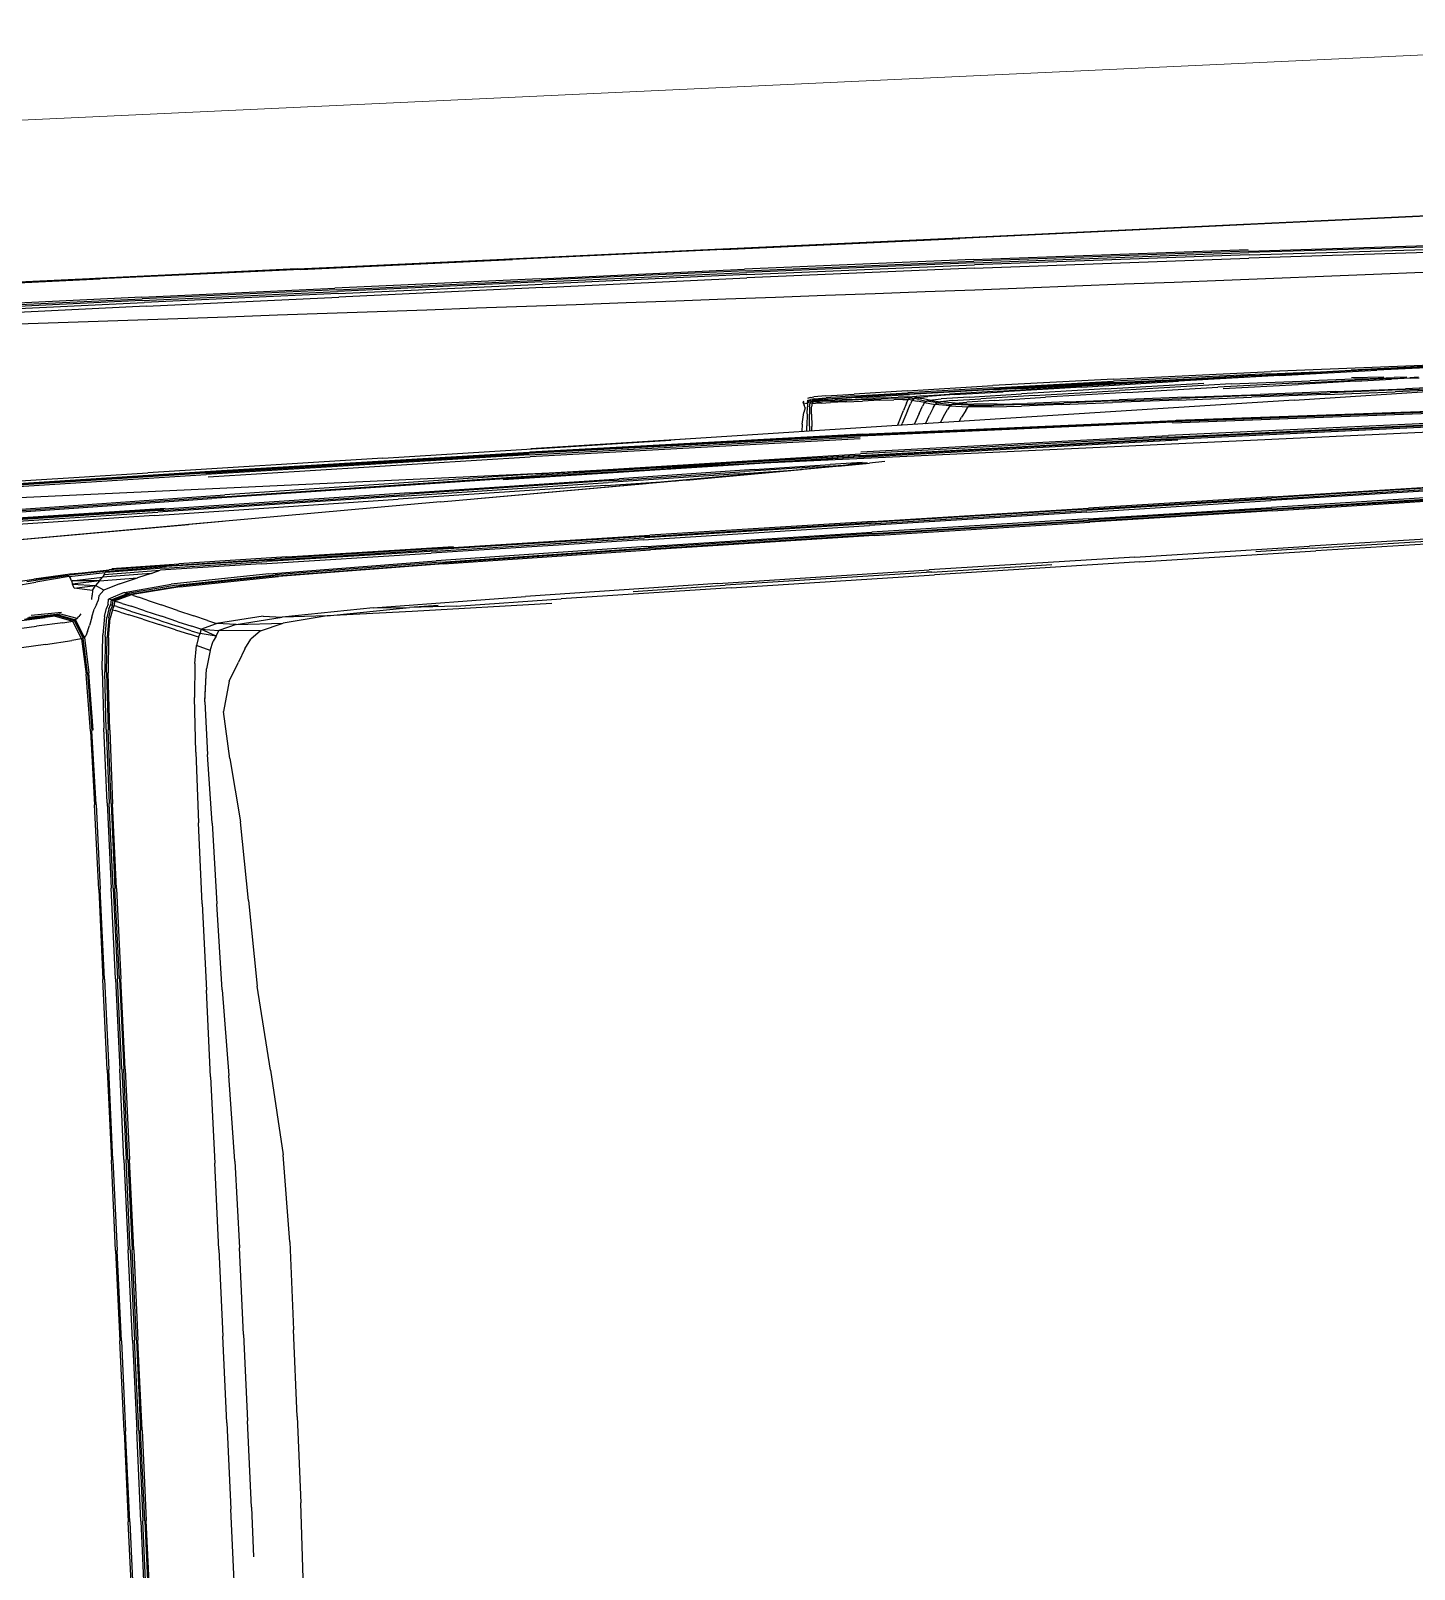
# Model space of a CAD drawing. Extents: x 526875 to 527530, y 3493038 to 3493574.
# Drawn here: x 527123.469 to 527126.674, y 3493324.064 to 3493327.628 of the extents above; entities that cross this region are included whole.
import ezdxf

# ---------------------------------------------------------------- set-up
doc = ezdxf.new("R2010")
doc.units = 0
doc.header["$LTSCALE"] = 2
doc.layers.get('0').update_dxf_attribs({"linetype": 'CONTINUOUS'})
for name, color, linetype in [('L-WATER水景', 5, 'CONTINUOUS'), ('W-_ANTICOLLISION防撞措施', 6, 'CONTINUOUS'), ('W-_BOLLARD系船栓', 4, 'CONTINUOUS')]:
    doc.layers.add(name, color=color, linetype=linetype)

# ---------------------------------------------------------------- blocks, each defined once
blk = doc.blocks.new('$matou$00000056')
at = {"color": 0, "linetype": 'Continuous'}
for p, q in [((4267.2, 508.4, 0), (4267.2, 333.9, 0)), ((4269.2, 334, 0), (4269.2, 508.6, 0)), ((4271.7, 508.8, 0), (4271.6, 334.1, 0)), ((4274.3, 334.2, 0), (4274.3, 508.9, 0)), ((4288.5, 334.5, 0), (4288.5, 509.1, 0)), ((4290.5, 509.1, 0), (4290.5, 334.4, 0)), ((4069.2, 480.3, 0), (4067.6, 313.6, 0)), ((4158, 486.7, 0), (4157.9, 319.5, 0)), ((4131.3, 317.5, 0), (4131.6, 413.7, 0)), ((4131.3, 317.5, 0), (4131.1, 150.7, 0)), ((4131.3, 317.5, 0), (4131.1, 150.7, 0)), ((4157.9, 152.3, 0), (4157.9, 319.5, 0)), ((4267.2, 159.4, 0), (4267.2, 333.9, 0)), ((4269.2, 334, 0), (4269.2, 159.5, 0)), ((4271.6, 159.5, 0), (4271.6, 334.1, 0)), ((4274.3, 334.2, 0), (4274.2, 159.5, 0)), ((4288.5, 334.5, 0), (4288.5, 159.7, 0)), ((4290.5, 159.7, 0), (4290.5, 334.4, 0)), ((4066.9, 147, 0), (4067.6, 313.6, 0)), ((4267.2, 159.4, 0), (4267.2, -15.1, 0)), ((4269.2, -15.1, 0), (4269.2, 159.5, 0)), ((4271.6, 159.5, 0), (4271.6, -15.1, 0)), ((4274.2, -15.1, 0), (4274.2, 159.5, 0)), ((4288.5, -15.1, 0), (4288.5, 159.7, 0)), ((4290.5, 159.7, 0), (4290.5, -15.1, 0)), ((4066.9, 147, 0), (4066.6, -20.6, 0)), ((4131, -16.3, 0), (4131.1, 150.7, 0)), ((4131, -16.3, 0), (4131.1, 150.7, 0)), ((4157.9, 152.3, 0), (4157.9, -15, 0)), ((4131, -16.3, 0), (4130.9, -183.9, 0)), ((4131, -16.3, 0), (4131, -16.3, 0)), ((4157.9, -182.1, 0), (4157.9, -15, 0)), ((4267.2, -189.6, 0), (4267.2, -15.1, 0)), ((4269.2, -15.1, 0), (4269.2, -189.6, 0)), ((4271.6, -189.7, 0), (4271.6, -15.1, 0)), ((4274.2, -15.1, 0), (4274.2, -189.7, 0)), ((4288.5, -15.1, 0), (4288.5, -189.9, 0)), ((4290.5, -189.9, 0), (4290.5, -15.1, 0)), ((4066, -190.5, 0), (4066.6, -20.6, 0)), ((4066, -190.5, 0), (4069.3, -359.2, 0)), ((4131.7, -351.1, 0), (4130.9, -183.9, 0)), ((4131.7, -351.1, 0), (4130.9, -183.9, 0)), ((4157.9, -182.1, 0), (4157.9, -349.3, 0)), ((4267.2, -189.6, 0), (4267.2, -364.1, 0)), ((4269.2, -364.2, 0), (4269.2, -189.6, 0)), ((4271.6, -189.7, 0), (4271.6, -364.3, 0)), ((4274.3, -364.3, 0), (4274.2, -189.7, 0)), ((4288.5, -364.6, 0), (4288.5, -189.9, 0)), ((4290.5, -189.9, 0), (4290.5, -364.6, 0)), ((4131.7, -351.1, 0), (4134.6, -517.2, 0)), ((4131.7, -351.1, 0), (4134.6, -517.2, 0)), ((4158, -516.3, 0), (4157.9, -349.3, 0)), ((4080.6, -523.4, 0), (4069.3, -359.2, 0)), ((4267.2, -538.6, 0), (4267.2, -364.1, 0)), ((4269.2, -364.2, 0), (4269.2, -538.8, 0)), ((4271.7, -538.9, 0), (4271.6, -364.3, 0)), ((4274.3, -364.3, 0), (4274.3, -539, 0)), ((4288.5, -364.6, 0), (4288.5, -539.3, 0)), ((4290.5, -539.2, 0), (4290.5, -364.6, 0)), ((4080.6, -523.4, 0), (4092.7, -686.8, 0)), ((4137.7, -683, 0), (4134.6, -517.2, 0)), ((4137.7, -683, 0), (4134.6, -517.2, 0)), ((4158, -516.3, 0), (4158.1, -683.4, 0)), ((4267.2, -538.6, 0), (4267.4, -713.1, 0)), ((4269.4, -713.4, 0), (4269.2, -538.8, 0)), ((4271.7, -538.9, 0), (4271.8, -713.7, 0)), ((4274.4, -713.9, 0), (4274.3, -539, 0)), ((4288.6, -713.8, 0), (4288.5, -539.3, 0)), ((4290.5, -539.2, 0), (4290.5, -713.6, 0)), ((4098.8, -852.8, 0), (4092.7, -686.8, 0)), ((4137.7, -683, 0), (4139.4, -849.5, 0)), ((4137.7, -683, 0), (4139.4, -849.5, 0)), ((4158.3, -850.4, 0), (4158.1, -683.4, 0)), ((4267.6, -887.6, 0), (4267.4, -713.1, 0)), ((4269.4, -713.4, 0), (4269.6, -888, 0)), ((4272, -888.5, 0), (4271.8, -713.7, 0)), ((4274.4, -713.9, 0), (4274.6, -888.8, 0)), ((4288.6, -713.8, 0), (4288.6, -888.2, 0)), ((4290.4, -887.8, 0), (4290.5, -713.6, 0)), ((4140.7, -1005, 0), (4139.4, -849.5, 0)), ((4140.7, -1005, 0), (4139.4, -849.5, 0)), ((4158.3, -850.4, 0), (4158.2, -1007.2, 0)), ((4098.8, -852.8, 0), (4104.2, -1005.4, 0)), ((4267.6, -887.6, 0), (4267.5, -1051.5, 0)), ((4269.5, -1052.1, 0), (4269.6, -888, 0)), ((4272, -888.5, 0), (4271.9, -1052.7, 0)), ((4274.6, -1053.8, 0), (4274.6, -888.8, 0)), ((4288.9, -1051.9, 0), (4288.6, -888.2, 0)), ((4290.4, -887.8, 0), (4290.8, -1051.2, 0)), ((4114.1, -1128.2, 0), (4104.2, -1005.4, 0)), ((4140.7, -1005, 0), (4142.7, -1137.8, 0)), ((4140.7, -1005, 0), (4142.7, -1137.8, 0)), ((4157.6, -1143.6, 0), (4158.2, -1007.2, 0)), ((4266.9, -1194.1, 0), (4267.5, -1051.5, 0)), ((4269.5, -1052.1, 0), (4268.9, -1194.8, 0)), ((4271.3, -1195.6, 0), (4271.9, -1052.7, 0)), ((4274.6, -1053.8, 0), (4274.2, -1198.4, 0)), ((4288.9, -1051.9, 0), (4290, -1194.3, 0)), ((4291.8, -1193.4, 0), (4290.8, -1051.2, 0)), ((4114.1, -1128.2, 0), (4119.3, -1219.5, 0)), ((4142.9, -1239.9, 0), (4142.7, -1137.8, 0)), ((4142.9, -1239.9, 0), (4142.7, -1137.8, 0)), ((4157.6, -1143.6, 0), (4156.1, -1249.4, 0)), ((4266.9, -1194.1, 0), (4265.4, -1304.7, 0)), ((4267.4, -1305.6, 0), (4268.9, -1194.8, 0)), ((4271.3, -1195.6, 0), (4269.8, -1306.5, 0)), ((4272.8, -1310.6, 0), (4274.2, -1198.4, 0)), ((4288.2, -1195.3, 0), (4290.3, -1306.2, 0)), ((4292.1, -1305, 0), (4290, -1194.3, 0)), ((4291.8, -1193.4, 0), (4293.9, -1303.9, 0)), ((4110.5, -1277.4, 0), (4119.3, -1219.5, 0)), ((4142.9, -1239.9, 0), (4138.7, -1303.1, 0)), ((4142.8, -1242, 0), (4138.7, -1303.1, 0)), ((4142.9, -1239.9, 0), (4142.9, -1239.9, 0)), ((4153.5, -1314.6, 0), (4156.1, -1249.4, 0)), ((4110.5, -1277.4, 0), (4097.1, -1313.3, 0)), ((4133, -1338.3, 0), (4138.7, -1303.1, 0)), ((4133, -1338.3, 0), (4138.7, -1303.1, 0)), ((4262.7, -1372.8, 0), (4265.4, -1304.7, 0)), ((4267.4, -1305.6, 0), (4264.7, -1373.7, 0)), ((4267.1, -1374.8, 0), (4269.8, -1306.5, 0)), ((4293.9, -1374.6, 0), (4290.3, -1306.2, 0)), ((4292.1, -1305, 0), (4295.7, -1373.3, 0)), ((4297.5, -1372.2, 0), (4293.9, -1303.9, 0)), ((4088.5, -1338.2, 0), (4097.1, -1313.3, 0)), ((4153.5, -1314.6, 0), (4150.3, -1349.6, 0)), ((4272.8, -1310.6, 0), (4270.1, -1378, 0)), ((4088.5, -1338.2, 0), (4080.1, -1356.4, 0)), ((4133, -1338.3, 0), (4128.5, -1356.3, 0)), ((4133, -1338.3, 0), (4128.5, -1356.3, 0)), ((4133, -1338.3, 0), (4150.3, -1349.6, 0)), ((4066.9, -1371.7, 0), (4080.1, -1356.4, 0)), ((4124.6, -1365.8, 0), (4120.6, -1376, 0)), ((4124.6, -1365.8, 0), (4121.4, -1373.9, 0)), ((4124.6, -1365.8, 0), (4128.5, -1356.3, 0)), ((4124.6, -1365.8, 0), (4128.5, -1356.3, 0)), ((4124.6, -1365.8, 0), (4143.8, -1380.5, 0)), ((4124.6, -1365.8, 0), (4144.8, -1372, 0)), ((4147.2, -1365.2, 0), (4144.8, -1372, 0)), ((4147.2, -1365.2, 0), (4150.3, -1349.6, 0)), ((4147.2, -1365.2, 0), (4158.4, -1371.5, 0)), ((4344.2, -1364.7, 0), (4310.1, -1369.8, 0)), ((4344.2, -1364.7, 0), (4410.4, -1355.5, 0)), ((3980.6, -1394.8, 0), (4037.6, -1384.4, 0)), ((4066.9, -1371.7, 0), (4037.6, -1384.4, 0)), ((4097.9, -1386.3, 0), (4037.6, -1384.4, 0)), ((4066.9, -1371.7, 0), (4120.6, -1376, 0)), ((4097.9, -1386.3, 0), (4120.6, -1376, 0)), ((4143.8, -1380.5, 0), (4120.6, -1376, 0)), ((4143.8, -1380.5, 0), (4123.4, -1390, 0)), ((4143.8, -1380.5, 0), (4144.8, -1372, 0)), ((4143.8, -1380.5, 0), (4155, -1386.9, 0)), ((4156, -1378.3, 0), (4144.8, -1372, 0)), ((4156, -1378.3, 0), (4173.7, -1388.2, 0)), ((4176.1, -1381.4, 0), (4158.4, -1371.5, 0)), ((4176.1, -1381.4, 0), (4197, -1393, 0)), ((4262.7, -1372.8, 0), (4259.4, -1409.5, 0)), ((4261.4, -1410.4, 0), (4264.7, -1373.7, 0)), ((4267.1, -1374.8, 0), (4263.8, -1411.5, 0)), ((4266.8, -1413.4, 0), (4270.1, -1378, 0)), ((4289.4, -1385.8, 0), (4286.4, -1397.5, 0)), ((4289.4, -1385.8, 0), (4291.9, -1378.1, 0)), ((4293.9, -1374.6, 0), (4291.9, -1378.1, 0)), ((4293.9, -1374.6, 0), (4295.7, -1373.3, 0)), ((4293.9, -1374.6, 0), (4304.1, -1409.8, 0)), ((4297.5, -1372.2, 0), (4295.7, -1373.3, 0)), ((4305.9, -1408.5, 0), (4295.7, -1373.3, 0)), ((4297.5, -1372.2, 0), (4310.1, -1369.8, 0)), ((4297.5, -1372.2, 0), (4307.8, -1407.4, 0)), ((3814.2, -1401.9, 0), (3678.8, -1406.4, 0)), ((3691, -1398.5, 0), (3870.9, -1395.4, 0)), ((3920.8, -1405.9, 0), (3724.4, -1414.4, 0)), ((3814.2, -1401.9, 0), (3874.3, -1403.4, 0)), ((3837.3, -1405, 0), (3874.3, -1403.4, 0)), ((3870.9, -1395.4, 0), (3980.6, -1394.8, 0)), ((3980.6, -1394.8, 0), (3874.3, -1403.4, 0)), ((3920.8, -1405.9, 0), (3874.3, -1403.4, 0)), ((3920.8, -1405.9, 0), (4038.3, -1396.4, 0)), ((3980.6, -1394.8, 0), (4038.3, -1396.4, 0)), ((4097.9, -1386.3, 0), (4038.3, -1396.4, 0)), ((4062.8, -1400.1, 0), (4038.3, -1396.4, 0)), ((4062.8, -1400.1, 0), (4123.4, -1390, 0)), ((4097.9, -1386.3, 0), (4123.4, -1390, 0)), ((4134.5, -1396.5, 0), (4123.4, -1390, 0)), ((4134.5, -1396.5, 0), (4152, -1406.8, 0)), ((4172.7, -1396.9, 0), (4155, -1386.9, 0)), ((4172.7, -1396.9, 0), (4193.6, -1408.8, 0)), ((4194.6, -1400, 0), (4173.7, -1388.2, 0)), ((4194.6, -1400, 0), (4215.4, -1411.7, 0)), ((4217.8, -1404.6, 0), (4197, -1393, 0)), ((4217.8, -1404.6, 0), (4235.4, -1414.4, 0)), ((4283, -1413.4, 0), (4286.4, -1397.5, 0)), ((4320.6, -1405.2, 0), (4307.8, -1407.4, 0)), ((4320.6, -1405.2, 0), (4354.9, -1400.7, 0)), ((4421.7, -1392.4, 0), (4354.9, -1400.7, 0)), ((2932.5, -1425.9, 0), (3197.3, -1419.4, 0)), ((3200.6, -1424.9, 0), (3045.9, -1428.6, 0)), ((3459.7, -1412.5, 0), (3197.3, -1419.4, 0)), ((3200.6, -1424.9, 0), (3197.6, -1425, 0)), ((3200.6, -1424.9, 0), (3467, -1418, 0)), ((3200.6, -1424.9, 0), (3207.4, -1424.8, 0)), ((3476.3, -1422.1, 0), (3203.7, -1429.2, 0)), ((3459.7, -1412.5, 0), (3678.8, -1406.4, 0)), ((3585.9, -1414.4, 0), (3467, -1418, 0)), ((3476.3, -1422.1, 0), (3724.4, -1414.4, 0)), ((4172.7, -1418.8, 0), (4152, -1406.8, 0)), ((4172.7, -1418.8, 0), (4193.4, -1430.9, 0)), ((4214.4, -1420.7, 0), (4193.6, -1408.8, 0)), ((4214.4, -1420.7, 0), (4232, -1430.7, 0)), ((4233, -1421.6, 0), (4215.4, -1411.7, 0)), ((4233, -1421.6, 0), (4244.1, -1427.8, 0)), ((4246.5, -1420.6, 0), (4235.4, -1414.4, 0)), ((4246.5, -1420.6, 0), (4252.9, -1424.1, 0)), ((4256.2, -1425.9, 0), (4252.9, -1424.1, 0)), ((4256.2, -1425.9, 0), (4259.4, -1409.5, 0)), ((4261.4, -1410.4, 0), (4258.2, -1426.9, 0)), ((4260.7, -1428, 0), (4263.8, -1411.5, 0)), ((4266.8, -1413.4, 0), (4263.7, -1429.5, 0)), ((4283, -1413.4, 0), (4279.5, -1428.4, 0)), ((4296.9, -1420.7, 0), (4299.8, -1415.6, 0)), ((4302.2, -1412, 0), (4299.8, -1415.6, 0)), ((4302.2, -1412, 0), (4304.1, -1409.8, 0)), ((4302.2, -1412, 0), (4324.4, -1422.8, 0)), ((4305.9, -1408.5, 0), (4304.1, -1409.8, 0)), ((4326.4, -1421, 0), (4304.1, -1409.8, 0)), ((4305.9, -1408.5, 0), (4307.8, -1407.4, 0)), ((4305.9, -1408.5, 0), (4328.2, -1419.6, 0)), ((4330.1, -1418.6, 0), (4307.8, -1407.4, 0)), ((4321.9, -1425.2, 0), (4360.8, -1422.1, 0)), ((4363.9, -1419.2, 0), (4324.4, -1422.8, 0)), ((4326.4, -1421, 0), (4324.4, -1422.8, 0)), ((4326.4, -1421, 0), (4366, -1417.3, 0)), ((4326.4, -1421, 0), (4328.2, -1419.6, 0)), ((4367.8, -1416, 0), (4328.2, -1419.6, 0)), ((4330.1, -1418.6, 0), (4328.2, -1419.6, 0)), ((4330.1, -1418.6, 0), (4369.7, -1415.1, 0)), ((4330.1, -1418.6, 0), (4342.9, -1416.8, 0)), ((4377.1, -1412.9, 0), (4342.9, -1416.8, 0)), ((2512.7, -1435.2, 0), (2705.8, -1431, 0)), ((2710.4, -1436.4, 0), (2516.4, -1440.8, 0)), ((2519, -1445.1, 0), (2713.7, -1440.6, 0)), ((2932.5, -1425.9, 0), (2705.8, -1431, 0)), ((2710.4, -1436.4, 0), (2783, -1434.7, 0)), ((2938.7, -1435.4, 0), (2713.7, -1440.6, 0)), ((2938.7, -1435.4, 0), (3203.7, -1429.2, 0)), ((4210.8, -1441.1, 0), (4193.4, -1430.9, 0)), ((4210.8, -1441.1, 0), (4221.8, -1447.5, 0)), ((4252.8, -1442.5, 0), (4231.4, -1453.1, 0)), ((4243.1, -1437, 0), (4232, -1430.7, 0)), ((4233.5, -1454.4, 0), (4254.8, -1443.7, 0)), ((4257.4, -1445.1, 0), (4236, -1456, 0)), ((4243.1, -1437, 0), (4249.4, -1440.6, 0)), ((4250.4, -1431.4, 0), (4244.1, -1427.8, 0)), ((4252.8, -1442.5, 0), (4249.4, -1440.6, 0)), ((4250.4, -1431.4, 0), (4253.8, -1433.2, 0)), ((4252.8, -1442.5, 0), (4253.8, -1433.2, 0)), ((4252.8, -1442.5, 0), (4254.8, -1443.7, 0)), ((4256.2, -1425.9, 0), (4253.8, -1433.2, 0)), ((4255.8, -1434.2, 0), (4253.8, -1433.2, 0)), ((4255.8, -1434.2, 0), (4254.8, -1443.7, 0)), ((4257.4, -1445.1, 0), (4254.8, -1443.7, 0)), ((4255.8, -1434.2, 0), (4258.2, -1426.9, 0)), ((4255.8, -1434.2, 0), (4258.3, -1435.5, 0)), ((4257.4, -1445.1, 0), (4258.3, -1435.5, 0)), ((4257.4, -1445.1, 0), (4260.4, -1446.8, 0)), ((4260.7, -1428, 0), (4258.3, -1435.5, 0)), ((4261.3, -1437, 0), (4260.4, -1446.8, 0)), ((4261.3, -1437, 0), (4263.7, -1429.5, 0)), ((4273, -1453.8, 0), (4274, -1444.7, 0)), ((4276.4, -1437.6, 0), (4274, -1444.7, 0)), ((4276.4, -1437.6, 0), (4279.5, -1428.4, 0)), ((4168, -1464.2, 0), (4040.7, -1474.9, 0)), ((4168, -1464.2, 0), (4231.4, -1453.1, 0)), ((4233.5, -1454.4, 0), (4170, -1465.6, 0)), ((4172.4, -1467.4, 0), (4236, -1456, 0)), ((4240, -1457.9, 0), (4179.2, -1469.6, 0)), ((4228.1, -1451.2, 0), (4221.8, -1447.5, 0)), ((4228.1, -1451.2, 0), (4231.4, -1453.1, 0)), ((4233.5, -1454.4, 0), (4231.4, -1453.1, 0)), ((4233.5, -1454.4, 0), (4236, -1456, 0)), ((4240, -1457.9, 0), (4236, -1456, 0)), ((4240, -1457.9, 0), (4260.4, -1446.8, 0)), ((4245.7, -1475.1, 0), (4265.9, -1464.2, 0)), ((4273, -1453.8, 0), (4265.9, -1464.2, 0)), ((4265.9, -1464.2, 0), (4276.5, -1474.2, 0)), ((4280.7, -1464.8, 0), (4276.5, -1474.2, 0)), ((4280.7, -1464.8, 0), (4281.5, -1455.8, 0)), ((4280.7, -1464.8, 0), (4304.2, -1471.1, 0)), ((4281.9, -1447.6, 0), (4281.5, -1455.8, 0)), ((3827.7, -1484.6, 0), (3561, -1493.1, 0)), ((3827.7, -1484.6, 0), (4040.7, -1474.9, 0)), ((4042.5, -1476.5, 0), (3829.2, -1486.1, 0)), ((3831.1, -1488.3, 0), (4044.7, -1478.5, 0)), ((4053.1, -1480.9, 0), (3837.1, -1490.9, 0)), ((4042.5, -1476.5, 0), (4170, -1465.6, 0)), ((4172.4, -1467.4, 0), (4044.7, -1478.5, 0)), ((4053.1, -1480.9, 0), (4179.2, -1469.6, 0)), ((4204.1, -1492.3, 0), (4221.9, -1485, 0)), ((4245.7, -1475.1, 0), (4221.9, -1485, 0)), ((4271.2, -1482.7, 0), (4221.9, -1485, 0)), ((4271.2, -1482.7, 0), (4267.2, -1489.4, 0)), ((4307, -1485, 0), (4267.2, -1489.4, 0)), ((4271.2, -1482.7, 0), (4276.5, -1474.2, 0)), ((4271.2, -1482.7, 0), (4305.9, -1478.8, 0)), ((4271.2, -1482.7, 0), (4307, -1485, 0)), ((4304.2, -1471.1, 0), (4276.5, -1474.2, 0)), ((4305.9, -1478.8, 0), (4276.5, -1474.2, 0)), ((4304.2, -1471.1, 0), (4305.9, -1478.8, 0)), ((4307, -1485, 0), (4305.9, -1478.8, 0)), ((4307, -1485, 0), (4308, -1489.9, 0)), ((4419.1, -1473.1, 0), (4353, -1485.8, 0)), ((4424.6, -1481.2, 0), (4355.5, -1491.6, 0)), ((3272.7, -1500.5, 0), (2994.6, -1507, 0)), ((2995.2, -1508.7, 0), (3273.6, -1502.2, 0)), ((3274.6, -1504.4, 0), (2995.9, -1510.9, 0)), ((3272.7, -1500.5, 0), (3561, -1493.1, 0)), ((3562.2, -1494.7, 0), (3273.6, -1502.2, 0)), ((3274.6, -1504.4, 0), (3563.7, -1496.9, 0)), ((3566.2, -1499.5, 0), (3275.5, -1507.1, 0)), ((3562.2, -1494.7, 0), (3829.2, -1486.1, 0)), ((3831.1, -1488.3, 0), (3563.7, -1496.9, 0)), ((3566.2, -1499.5, 0), (3837.1, -1490.9, 0)), ((3837.6, -1510, 0), (4054.6, -1504.8, 0)), ((4062, -1501, 0), (3842.9, -1506.5, 0)), ((4050.8, -1507.5, 0), (4184.1, -1504.1, 0)), ((4187.3, -1501.4, 0), (4054.6, -1504.8, 0)), ((4062, -1501, 0), (4192.6, -1497.6, 0)), ((4178.6, -1506.1, 0), (4257.8, -1502.9, 0)), ((4261.5, -1500.9, 0), (4184.1, -1504.1, 0)), ((4187.3, -1501.4, 0), (4263.2, -1498.2, 0)), ((4204.1, -1492.3, 0), (4192.6, -1497.6, 0)), ((4264.5, -1494.4, 0), (4192.6, -1497.6, 0)), ((4204.1, -1492.3, 0), (4267.2, -1489.4, 0)), ((4308.4, -1498.5, 0), (4257.8, -1502.9, 0)), ((4261.5, -1500.9, 0), (4257.8, -1502.9, 0)), ((4261.5, -1500.9, 0), (4310.3, -1496.3, 0)), ((4261.5, -1500.9, 0), (4263.2, -1498.2, 0)), ((4261.5, -1500.9, 0), (4308.4, -1498.5, 0)), ((4309.7, -1493.6, 0), (4263.2, -1498.2, 0)), ((4264.5, -1494.4, 0), (4263.2, -1498.2, 0)), ((4264.5, -1494.4, 0), (4267.2, -1489.4, 0)), ((4309.7, -1493.6, 0), (4308, -1489.9, 0)), ((4308.4, -1498.5, 0), (4355.5, -1491.6, 0)), ((4308.4, -1498.5, 0), (4310.3, -1496.3, 0)), ((4309.7, -1493.6, 0), (4353, -1485.8, 0)), ((4309.7, -1493.6, 0), (4310.3, -1496.3, 0)), ((4364.4, -1487.8, 0), (4310.3, -1496.3, 0)), ((4355.5, -1491.6, 0), (4310.3, -1496.3, 0)), ((2758.9, -1512.5, 0), (2554.9, -1517.2, 0)), ((2555.2, -1518.9, 0), (2759.3, -1514.1, 0)), ((2759.7, -1516.4, 0), (2555.4, -1521.1, 0)), ((2555.6, -1523.8, 0), (2760, -1519, 0)), ((2758.9, -1512.5, 0), (2994.6, -1507, 0)), ((2995.2, -1508.7, 0), (2759.3, -1514.1, 0)), ((2759.7, -1516.4, 0), (2995.9, -1510.9, 0)), ((2996.4, -1513.5, 0), (2760, -1519, 0)), ((2996.4, -1513.5, 0), (3275.5, -1507.1, 0)), ((3277.3, -1523.1, 0), (2997.6, -1529.6, 0)), ((2997.8, -1526.6, 0), (3277.9, -1520.1, 0)), ((3273.3, -1527.6, 0), (3561, -1521, 0)), ((3565.4, -1519, 0), (3275.8, -1525.7, 0)), ((3277.3, -1523.1, 0), (3567.9, -1516.4, 0)), ((3569.9, -1513.2, 0), (3277.9, -1520.1, 0)), ((3828.2, -1514.8, 0), (3561, -1521, 0)), ((3565.4, -1519, 0), (3834.1, -1512.7, 0)), ((3837.6, -1510, 0), (3567.9, -1516.4, 0)), ((3569.9, -1513.2, 0), (3842.9, -1506.5, 0)), ((4028.8, -1512.1, 0), (3813.8, -1517.1, 0)), ((3828.2, -1514.8, 0), (4044.2, -1509.6, 0)), ((4050.8, -1507.5, 0), (3834.1, -1512.7, 0)), ((4028.8, -1512.1, 0), (4168.1, -1508.5, 0)), ((4178.6, -1506.1, 0), (4044.2, -1509.6, 0)), ((4254.4, -1505.1, 0), (4168.1, -1508.5, 0)), ((2758.1, -1539.4, 0), (2551.5, -1544.2, 0)), ((2553.9, -1542.4, 0), (2759.6, -1537.7, 0)), ((2760.4, -1535.1, 0), (2555.2, -1539.9, 0)), ((2555.9, -1536.8, 0), (2760.7, -1532.1, 0)), ((2758.1, -1539.4, 0), (2995.5, -1534, 0)), ((2996.8, -1532.2, 0), (2759.6, -1537.7, 0)), ((2760.4, -1535.1, 0), (2997.6, -1529.6, 0)), ((2997.8, -1526.6, 0), (2760.7, -1532.1, 0)), ((3273.3, -1527.6, 0), (2995.5, -1534, 0)), ((2996.8, -1532.2, 0), (3275.8, -1525.7, 0)), ((3827.8, -1604.7, 0), (4153.3, -1583.6, 0)), ((4109.6, -1586.2, 0), (4437.4, -1565, 0)), ((4437.4, -1565, 0), (4153.3, -1583.6, 0)), ((4196.7, -1603.9, 0), (3882.2, -1613.2, 0)), ((4503.5, -1601.1, 0), (4191.8, -1610, 0)), ((4196.7, -1603.9, 0), (4507.4, -1595, 0)), ((3401.4, -1631.9, 0), (3562.3, -1621.5, 0)), ((3510.7, -1624.1, 0), (3780.3, -1607, 0)), ((3615.1, -1621.2, 0), (3523.6, -1624, 0)), ((3827.8, -1604.7, 0), (3562.3, -1621.5, 0)), ((3605.9, -1630, 0), (3873.8, -1622.1, 0)), ((3877.6, -1619.1, 0), (3611.2, -1626.8, 0)), ((3615.1, -1621.2, 0), (3882.2, -1613.2, 0)), ((3867.3, -1624.3, 0), (4183.9, -1615, 0)), ((4188.8, -1613, 0), (3873.8, -1622.1, 0)), ((3877.6, -1619.1, 0), (4191.8, -1610, 0)), ((4108.4, -1634, 0), (4465.6, -1621.4, 0)), ((4475.7, -1618.8, 0), (4121.8, -1631.3, 0)), ((4182.3, -1616.4, 0), (4485.4, -1607.6, 0)), ((4496.8, -1606, 0), (4183.9, -1615, 0)), ((4188.8, -1613, 0), (4500.9, -1604, 0)), ((3254.2, -1642.1, 0), (3274.3, -1640.3, 0)), ((3314.8, -1637.7, 0), (3274.3, -1640.3, 0)), ((3281.9, -1640.1, 0), (3274.3, -1640.3, 0)), ((3288.5, -1639.6, 0), (3276.9, -1641.2, 0)), ((3283.7, -1642.1, 0), (3276.9, -1641.2, 0)), ((3281.9, -1640.1, 0), (3317.2, -1637.5, 0)), ((3283.7, -1642.1, 0), (3301.8, -1639.1, 0)), ((3283.7, -1642.1, 0), (3324.8, -1641.5, 0)), ((3287.3, -1652.8, 0), (3746.3, -1641.1, 0)), ((3298.8, -1638.9, 0), (3301.8, -1639.1, 0)), ((3340.7, -1638.3, 0), (3301.8, -1639.1, 0)), ((3303.7, -1638.5, 0), (3301.8, -1639.1, 0)), ((3314.8, -1637.7, 0), (3361.8, -1634.2, 0)), ((3401.4, -1631.9, 0), (3317.2, -1637.5, 0)), ((3422.7, -1638.3, 0), (3324.8, -1641.5, 0)), ((3340.7, -1638.3, 0), (3435.1, -1635.4, 0)), ((3510.7, -1624.1, 0), (3361.8, -1634.2, 0)), ((3442.6, -1631.9, 0), (3366.5, -1634.2, 0)), ((3422.7, -1638.3, 0), (3597, -1632.5, 0)), ((3605.9, -1630, 0), (3435.1, -1635.4, 0)), ((3442.6, -1631.9, 0), (3611.2, -1626.8, 0)), ((3867.3, -1624.3, 0), (3597, -1632.5, 0)), ((3701.2, -1649.6, 0), (4105, -1637.4, 0)), ((4108.4, -1634, 0), (3703.7, -1646.4, 0)), ((3712.1, -1644, 0), (4121.8, -1631.3, 0)), ((4464.1, -1624.8, 0), (4105, -1637.4, 0)), ((2520, -1662.1, 0), (2890.5, -1661, 0)), ((2890.8, -1659.2, 0), (2521.7, -1660.4, 0)), ((3287.3, -1652.8, 0), (2876.4, -1657.6, 0)), ((3284.7, -1663.3, 0), (2888.1, -1667.1, 0)), ((2889.5, -1663.5, 0), (3285.2, -1659.1, 0)), ((3286.3, -1656.2, 0), (2890.5, -1661, 0)), ((2890.8, -1659.2, 0), (3288, -1654.3, 0)), ((3701.2, -1649.6, 0), (3285.2, -1659.1, 0)), ((3286.3, -1656.2, 0), (3703.7, -1646.4, 0)), ((3286.3, -1656.2, 0), (3701.2, -1649.6, 0)), ((3287.3, -1652.8, 0), (3712.1, -1644, 0)), ((3712.1, -1644, 0), (3288, -1654.3, 0)), ((2517.4, -1667, 0), (2888.1, -1667.1, 0)), ((2889.5, -1663.5, 0), (2518.5, -1664.1, 0)), ((3284.9, -1688.5, 0), (3710.1, -1682.9, 0)), ((4125, -1673.8, 0), (3710.1, -1682.9, 0)), ((3711.1, -1687, 0), (4127.4, -1678.3, 0)), ((3711.4, -1690.5, 0), (4129, -1682.1, 0)), ((4128.6, -1680.8, 0), (3711.5, -1689.4, 0)), ((4499, -1668.3, 0), (4127.4, -1678.3, 0)), ((4128.6, -1680.8, 0), (4501.1, -1671, 0)), ((4128.7, -1683.7, 0), (4502.6, -1673.9, 0)), ((4502, -1672.3, 0), (4129, -1682.1, 0)), ((4502.5, -1673.4, 0), (4129.1, -1683.2, 0)), ((4381.1, -1682.2, 0), (4304.6, -1684.2, 0)), ((2882.4, -1691.2, 0), (2509.8, -1686.2, 0)), ((2511.8, -1687.7, 0), (2881.4, -1693, 0)), ((2517.8, -1689.3, 0), (2877.3, -1695.1, 0)), ((2880.5, -1693.9, 0), (2519.7, -1688.7, 0)), ((2524.7, -1689.2, 0), (2878.9, -1694.7, 0)), ((2878.9, -1694.7, 0), (3282.6, -1696.2, 0)), ((3282.6, -1696.2, 0), (2879.7, -1694.3, 0)), ((3283.1, -1695.8, 0), (2879.7, -1694.3, 0)), ((3283.1, -1695.8, 0), (2880.5, -1693.9, 0)), ((2880.5, -1693.9, 0), (3283.7, -1695.3, 0)), ((3283.7, -1695.3, 0), (2881.4, -1693, 0)), ((3284.2, -1694.2, 0), (2881.4, -1693, 0)), ((3109.9, -1713.7, 0), (3615.8, -1700.7, 0)), ((3281.4, -1696.7, 0), (3710.1, -1692.1, 0)), ((3710.9, -1691.6, 0), (3282.6, -1696.2, 0)), ((3711.4, -1690.5, 0), (3283.7, -1695.3, 0)), ((3284.2, -1694.2, 0), (3711.5, -1689.4, 0)), ((3711.1, -1687, 0), (3284.6, -1692.1, 0)), ((3509.7, -1703.2, 0), (3708.5, -1698.3, 0)), ((3899.6, -1694, 0), (3528.4, -1702.4, 0)), ((3698.2, -1698.6, 0), (3615.8, -1700.7, 0)), ((4128.7, -1683.7, 0), (3710.1, -1692.1, 0)), ((3710.9, -1691.6, 0), (4129.1, -1683.2, 0)), ((3899.6, -1694, 0), (4202.3, -1686.8, 0)), ((4304.6, -1684.2, 0), (4202.3, -1686.8, 0)), ((2724.6, -1723.8, 0), (3109.9, -1713.7, 0)), ((3147.4, -1733.5, 0), (3153.1, -1720.6, 0)), ((3156.5, -1712.5, 0), (3153.1, -1720.6, 0)), ((3176.1, -1723.9, 0), (3180.8, -1711.9, 0)), ((3199.9, -1711.4, 0), (3194, -1727.9, 0)), ((3207.3, -1732, 0), (3214.3, -1711, 0)), ((3222.4, -1737.7, 0), (3229.9, -1713.9, 0)), ((3234.7, -1715, 0), (3227.4, -1738.9, 0)), ((3231, -1710.6, 0), (3229.9, -1713.9, 0)), ((3234.7, -1715, 0), (3236.2, -1710.5, 0)), ((3345.8, -1740.2, 0), (3346.3, -1716.4, 0)), ((3346.5, -1707.6, 0), (3346.3, -1716.4, 0)), ((3349.2, -1716.9, 0), (3348.4, -1740.6, 0)), ((3349.2, -1716.9, 0), (3349.4, -1707.5, 0)), ((3351.5, -1741.3, 0), (3352.6, -1717.8, 0)), ((3352.9, -1707.5, 0), (3352.6, -1717.8, 0)), ((3358.4, -1721.6, 0), (3355.6, -1744.1, 0)), ((3358.4, -1721.6, 0), (3359.4, -1707.3, 0)), ((2724.6, -1723.8, 0), (2469.7, -1730.7, 0)), ((2505.8, -1735.3, 0), (2580.6, -1735.8, 0)), ((2588.3, -1733.9, 0), (2514, -1733.3, 0)), ((2520.4, -1730.2, 0), (2594.4, -1730.9, 0)), ((2670.9, -1736.8, 0), (2580.6, -1735.8, 0)), ((2588.3, -1733.9, 0), (2678, -1734.9, 0)), ((2683.5, -1732.1, 0), (2594.4, -1730.9, 0)), ((2670.9, -1736.8, 0), (2768.1, -1737.9, 0)), ((2774.5, -1736.1, 0), (2678, -1734.9, 0)), ((2683.5, -1732.1, 0), (2779.4, -1733.3, 0)), ((2863.8, -1739.1, 0), (2768.1, -1737.9, 0)), ((2774.5, -1736.1, 0), (2869.4, -1737.3, 0)), ((2873.8, -1734.5, 0), (2779.4, -1733.3, 0)), ((2863.8, -1739.1, 0), (2949.3, -1740.1, 0)), ((2954.4, -1738.3, 0), (2869.4, -1737.3, 0)), ((2873.8, -1734.5, 0), (2958.2, -1735.5, 0)), ((3016.1, -1740.6, 0), (2949.3, -1740.1, 0)), ((2954.4, -1738.3, 0), (3020.8, -1738.9, 0)), ((3024.4, -1736.1, 0), (2958.2, -1735.5, 0)), ((3016.1, -1740.6, 0), (3067.5, -1741.3, 0)), ((3072, -1739.6, 0), (3020.8, -1738.9, 0)), ((3024.4, -1736.1, 0), (3075.3, -1736.8, 0)), ((3106.5, -1742.5, 0), (3067.5, -1741.3, 0)), ((3072, -1739.6, 0), (3110.9, -1740.7, 0)), ((3114.1, -1737.9, 0), (3075.3, -1736.8, 0)), ((3106.5, -1742.5, 0), (3136.5, -1744.6, 0)), ((3140.8, -1742.9, 0), (3110.9, -1740.7, 0)), ((3114.1, -1737.9, 0), (3143.8, -1740.1, 0)), ((3140.8, -1742.9, 0), (3143.8, -1740.1, 0)), ((3147.4, -1733.5, 0), (3143.8, -1740.1, 0)), ((3167.6, -1743.6, 0), (3143.8, -1740.1, 0)), ((3167.6, -1743.6, 0), (3170.9, -1737, 0)), ((3176.1, -1723.9, 0), (3170.9, -1737, 0)), ((3189.1, -1741.2, 0), (3186.1, -1747.9, 0)), ((3189.1, -1741.2, 0), (3194, -1727.9, 0)), ((3207.3, -1732, 0), (3202.7, -1745.5, 0)), ((3222.4, -1737.7, 0), (3218.1, -1751.5, 0)), ((3223.2, -1752.8, 0), (3227.4, -1738.9, 0)), ((3345.8, -1740.2, 0), (3345.2, -1754.1, 0)), ((3347.8, -1754.3, 0), (3348.4, -1740.6, 0)), ((3351.5, -1741.3, 0), (3350.7, -1754.6, 0)), ((2573.7, -1755.6, 0), (2562.4, -1755.7, 0)), ((2563.5, -1756.8, 0), (2574.5, -1756.7, 0)), ((2573.7, -1755.6, 0), (2598.3, -1755.4, 0)), ((2599.4, -1756.8, 0), (2574.5, -1756.7, 0)), ((2578.5, -1757.7, 0), (2594.8, -1758.3, 0)), ((2635.7, -1759, 0), (2594.8, -1758.3, 0)), ((2644, -1754.9, 0), (2598.3, -1755.4, 0)), ((2599.4, -1756.8, 0), (2646, -1756.9, 0)), ((2649.7, -1762.2, 0), (2607.7, -1760.7, 0)), ((2635.7, -1759, 0), (2702.7, -1759.7, 0)), ((2644, -1754.9, 0), (2718.6, -1753.9, 0)), ((2722.2, -1756.7, 0), (2646, -1756.9, 0)), ((2804.5, -1760.7, 0), (2702.7, -1759.7, 0)), ((2815, -1752.4, 0), (2718.6, -1753.9, 0)), ((2722.2, -1756.7, 0), (2821.8, -1755.8, 0)), ((2804.5, -1760.7, 0), (2948.3, -1758.1, 0)), ((2938.6, -1753.8, 0), (2821.8, -1755.8, 0)), ((2938.6, -1753.8, 0), (3044.2, -1751.6, 0)), ((3058.6, -1756, 0), (2948.3, -1758.1, 0)), ((2966.4, -1762.4, 0), (3074.8, -1760.3, 0)), ((3110, -1750.3, 0), (3044.2, -1751.6, 0)), ((3058.6, -1756, 0), (3127.2, -1754.6, 0)), ((3142.2, -1758.9, 0), (3074.8, -1760.3, 0)), ((3110, -1750.3, 0), (3145.6, -1749.3, 0)), ((3164, -1753.6, 0), (3127.2, -1754.6, 0)), ((3140.8, -1742.9, 0), (3136.5, -1744.6, 0)), ((3160.6, -1748.2, 0), (3136.5, -1744.6, 0)), ((3140.8, -1742.9, 0), (3164.7, -1746.4, 0)), ((3142.2, -1758.9, 0), (3178.4, -1757.9, 0)), ((3160.6, -1748.2, 0), (3145.6, -1749.3, 0)), ((3160.6, -1748.2, 0), (3164.7, -1746.4, 0)), ((3160.6, -1748.2, 0), (3179.4, -1752.5, 0)), ((3164, -1753.6, 0), (3179.4, -1752.5, 0)), ((3167.6, -1743.6, 0), (3164.7, -1746.4, 0)), ((3183.3, -1750.7, 0), (3164.7, -1746.4, 0)), ((3167.6, -1743.6, 0), (3186.1, -1747.9, 0)), ((3193.4, -1756.8, 0), (3178.4, -1757.9, 0)), ((3183.3, -1750.7, 0), (3179.4, -1752.5, 0)), ((3193.4, -1756.8, 0), (3179.4, -1752.5, 0)), ((3183.3, -1750.7, 0), (3186.1, -1747.9, 0)), ((3183.3, -1750.7, 0), (3197.2, -1755.1, 0)), ((3199.8, -1752.3, 0), (3186.1, -1747.9, 0)), ((3193.4, -1756.8, 0), (3197.2, -1755.1, 0)), ((3193.4, -1756.8, 0), (3203.2, -1760.5, 0)), ((3199.8, -1752.3, 0), (3197.2, -1755.1, 0)), ((3206.9, -1758.8, 0), (3197.2, -1755.1, 0)), ((3199.8, -1752.3, 0), (3202.7, -1745.5, 0)), ((3199.8, -1752.3, 0), (3209.4, -1756, 0)), ((3209.5, -1762.9, 0), (3203.2, -1760.5, 0)), ((3206.9, -1758.8, 0), (3213.1, -1761.1, 0)), ((3215.5, -1758.3, 0), (3209.4, -1756, 0)), ((3209.5, -1762.9, 0), (3213.1, -1761.1, 0)), ((3215.5, -1758.3, 0), (3213.1, -1761.1, 0)), ((3218.3, -1762.5, 0), (3213.1, -1761.1, 0)), ((3215.5, -1758.3, 0), (3218.1, -1751.5, 0)), ((3215.5, -1758.3, 0), (3220.6, -1759.7, 0)), ((3218.3, -1762.5, 0), (3220.6, -1759.7, 0)), ((3223.2, -1752.8, 0), (3220.6, -1759.7, 0)), ((3227.6, -1760.3, 0), (3220.6, -1759.7, 0)), ((3227.6, -1760.3, 0), (3239, -1760.5, 0)), ((3257.5, -1760.7, 0), (3239, -1760.5, 0)), ((3257.5, -1760.7, 0), (3279.5, -1760.8, 0)), ((3301.8, -1760.8, 0), (3279.5, -1760.8, 0)), ((3301.8, -1760.8, 0), (3320.7, -1760.8, 0)), ((3332.9, -1760.8, 0), (3320.7, -1760.8, 0)), ((3332.9, -1760.8, 0), (3340.1, -1760.9, 0)), ((3344.2, -1761.2, 0), (3340.1, -1760.9, 0)), ((3344.2, -1761.2, 0), (3342.3, -1764.2, 0)), ((3344.2, -1761.2, 0), (3345.2, -1754.1, 0)), ((3344.2, -1761.2, 0), (3347.1, -1761.4, 0)), ((3345.5, -1765.3, 0), (3347.1, -1761.4, 0)), ((3347.8, -1754.3, 0), (3347.1, -1761.4, 0)), ((3350.3, -1764.2, 0), (3347.1, -1761.4, 0)), ((3350.4, -1761.1, 0), (3350.3, -1764.2, 0)), ((3350.4, -1761.1, 0), (3350.7, -1754.6, 0)), ((3355.8, -1762.5, 0), (3350.4, -1761.1, 0)), ((3353.5, -1752.8, 0), (3355.6, -1744.1, 0)), ((3353.5, -1752.8, 0), (3354.9, -1758.4, 0)), ((3355.8, -1762.5, 0), (3354.9, -1758.4, 0)), ((2499.6, -1778.4, 0), (2752.5, -1781, 0)), ((2509.7, -1774.6, 0), (2616.5, -1774.3, 0)), ((2620.5, -1775.5, 0), (2512.6, -1775.9, 0)), ((2547.9, -1777.1, 0), (2649.6, -1776.5, 0)), ((2741.5, -1772.8, 0), (2616.5, -1774.3, 0)), ((2620.5, -1775.5, 0), (2747.6, -1773.9, 0)), ((2775.3, -1774.9, 0), (2649.6, -1776.5, 0)), ((2754.9, -1776.6, 0), (2693.1, -1776, 0)), ((2741.5, -1772.8, 0), (2872.3, -1770.6, 0)), ((2880.1, -1771.8, 0), (2747.6, -1773.9, 0)), ((2955.5, -1780.7, 0), (2752.5, -1781, 0)), ((2754.9, -1776.6, 0), (2955.6, -1776.4, 0)), ((2775.3, -1774.9, 0), (2909.4, -1772.7, 0)), ((2788.1, -1774.7, 0), (2933.4, -1772.6, 0)), ((2954.8, -1774.2, 0), (2813.6, -1774.3, 0)), ((2966.4, -1762.4, 0), (2839.6, -1764.9, 0)), ((2996.5, -1768.2, 0), (2872.3, -1770.6, 0)), ((2880.1, -1771.8, 0), (3004.1, -1769.5, 0)), ((2908.2, -1773, 0), (2953.6, -1773, 0)), ((3073.1, -1770.5, 0), (2933.4, -1772.6, 0)), ((3108.1, -1771.3, 0), (2953.6, -1773, 0)), ((2954.8, -1774.2, 0), (3109.4, -1772.6, 0)), ((2955.5, -1780.7, 0), (3111, -1778.9, 0)), ((3110.3, -1774.6, 0), (2955.6, -1776.4, 0)), ((2981.9, -1771.9, 0), (3088.9, -1770.5, 0)), ((2996.5, -1768.2, 0), (3098.2, -1766.2, 0)), ((3104.7, -1767.5, 0), (3004.1, -1769.5, 0)), ((3161.4, -1765, 0), (3098.2, -1766.2, 0)), ((3104.7, -1767.5, 0), (3167.2, -1766.3, 0)), ((3108.1, -1771.3, 0), (3218.5, -1769.3, 0)), ((3219.9, -1770.5, 0), (3109.4, -1772.6, 0)), ((3110.3, -1774.6, 0), (3220.8, -1772.6, 0)), ((3221.6, -1776.6, 0), (3111, -1778.9, 0)), ((3161.4, -1765, 0), (3195.4, -1764, 0)), ((3200.8, -1765.3, 0), (3167.2, -1766.3, 0)), ((3209.5, -1762.9, 0), (3195.4, -1764, 0)), ((3200.8, -1765.3, 0), (3214.8, -1764.2, 0)), ((3209.5, -1762.9, 0), (3214.8, -1764.2, 0)), ((3218.3, -1762.5, 0), (3214.8, -1764.2, 0)), ((3221.8, -1764.8, 0), (3214.8, -1764.2, 0)), ((3218.3, -1762.5, 0), (3225.3, -1763.1, 0)), ((3286.8, -1768.1, 0), (3218.5, -1769.3, 0)), ((3219.9, -1770.5, 0), (3288.2, -1769.3, 0)), ((3289.2, -1771.3, 0), (3220.8, -1772.6, 0)), ((3221.6, -1776.6, 0), (3289.9, -1775.1, 0)), ((3221.8, -1764.8, 0), (3233.3, -1765.1, 0)), ((3236.7, -1763.3, 0), (3225.3, -1763.1, 0)), ((3251.8, -1765.2, 0), (3233.3, -1765.1, 0)), ((3236.7, -1763.3, 0), (3255.2, -1763.5, 0)), ((3251.8, -1765.2, 0), (3273.9, -1765.3, 0)), ((3277.4, -1763.5, 0), (3255.2, -1763.5, 0)), ((3296.2, -1765.3, 0), (3273.9, -1765.3, 0)), ((3277.4, -1763.5, 0), (3299.6, -1763.6, 0)), ((3286.8, -1768.1, 0), (3323.4, -1767.1, 0)), ((3324.9, -1768.3, 0), (3288.2, -1769.3, 0)), ((3289.2, -1771.3, 0), (3325.8, -1770.4, 0)), ((3326.4, -1774.1, 0), (3289.9, -1775.1, 0)), ((3296.2, -1765.3, 0), (3315.2, -1765.3, 0)), ((3318.6, -1763.6, 0), (3299.6, -1763.6, 0)), ((3327.5, -1765.3, 0), (3315.2, -1765.3, 0)), ((3318.6, -1763.6, 0), (3330.8, -1763.6, 0)), ((3338.6, -1766, 0), (3323.4, -1767.1, 0)), ((3324.9, -1768.3, 0), (3340.4, -1767.2, 0)), ((3341.2, -1769.4, 0), (3325.8, -1770.4, 0)), ((3326.4, -1774.1, 0), (3341.6, -1773.4, 0)), ((3327.5, -1765.3, 0), (3334.7, -1765.5, 0)), ((3338.1, -1763.7, 0), (3330.8, -1763.6, 0)), ((3338.6, -1766, 0), (3334.7, -1765.5, 0)), ((3338.1, -1763.7, 0), (3342.3, -1764.2, 0)), ((3338.6, -1766, 0), (3342.3, -1764.2, 0)), ((3338.6, -1766, 0), (3340.4, -1767.2, 0)), ((3345.5, -1765.3, 0), (3340.4, -1767.2, 0)), ((3341.2, -1769.4, 0), (3340.4, -1767.2, 0)), ((3345.5, -1765.3, 0), (3341.2, -1769.4, 0)), ((3341.2, -1769.4, 0), (3345.8, -1768.4, 0)), ((3345.9, -1772.5, 0), (3341.6, -1773.4, 0)), ((3345.5, -1765.3, 0), (3342.3, -1764.2, 0)), ((3345.5, -1765.3, 0), (3350.3, -1764.2, 0)), ((3345.5, -1765.3, 0), (3350, -1767.1, 0)), ((3350, -1767.1, 0), (3345.8, -1768.4, 0)), ((3345.9, -1772.5, 0), (3349.9, -1771, 0)), ((3350, -1767.1, 0), (3350.3, -1764.2, 0)), ((3355.8, -1762.5, 0), (3354.7, -1766.4, 0)), ((2773.7, -2008.1, 0), (2329.8, -1997.5, 0)), ((2330.1, -1991.5, 0), (2774.3, -2001.9, 0)), ((2329.8, -2001.7, 0), (2773.9, -2012.3, 0)), ((2774.1, -2015.5, 0), (2329.8, -2004.9, 0)), ((2773.7, -2008.1, 0), (3127.2, -2013.5, 0)), ((3127.6, -2017.6, 0), (2773.9, -2012.3, 0)), ((2774.1, -2015.5, 0), (3128.1, -2020.8, 0)), ((3128, -2007, 0), (2774.3, -2001.9, 0)), ((3128.9, -2023.7, 0), (2774.5, -2018.5, 0)), ((3420.5, -2015.2, 0), (3127.2, -2013.5, 0)), ((3127.6, -2017.6, 0), (3421, -2019.4, 0)), ((3128, -2007, 0), (3421, -2008.6, 0)), ((3420.5, -2015.2, 0), (3683.7, -2015.3, 0)), ((3683.8, -2008.6, 0), (3421, -2008.6, 0)), ((3684.4, -2019.5, 0), (3421, -2019.4, 0)), ((3946.9, -2015.3, 0), (3683.7, -2015.3, 0)), ((3683.8, -2008.6, 0), (3946.6, -2008.5, 0)), ((3684.4, -2019.5, 0), (3947.7, -2019.5, 0)), ((4194.4, -2008.2, 0), (3946.6, -2008.5, 0)), ((3946.9, -2015.3, 0), (4196.9, -2015.2, 0)), ((4199.3, -2019.5, 0), (3947.7, -2019.5, 0)), ((4194.4, -2008.2, 0), (4411.8, -2007.5, 0)), ((4420.5, -2014.9, 0), (4196.9, -2015.2, 0)), ((4199.3, -2019.5, 0), (4427.3, -2019.3, 0)), ((3421.8, -2022.6, 0), (3128.1, -2020.8, 0)), ((3128.9, -2023.7, 0), (3423.1, -2025.5, 0)), ((3421.8, -2022.6, 0), (3685.4, -2022.7, 0)), ((3687.1, -2025.6, 0), (3423.1, -2025.5, 0)), ((3949.1, -2022.8, 0), (3685.4, -2022.7, 0)), ((3687.1, -2025.6, 0), (3951.2, -2025.7, 0)), ((3949.1, -2022.8, 0), (4199.3, -2022.8, 0)), ((4199.6, -2025.8, 0), (3951.2, -2025.7, 0)), ((4423, -2022.7, 0), (4199.3, -2022.8, 0)), ((4199.6, -2025.8, 0), (4416.8, -2025.7, 0)), ((2317.5, -2067.8, 0), (2778.6, -2066.9, 0)), ((2779.1, -2067.1, 0), (2317.7, -2068, 0)), ((3145.6, -2066.4, 0), (2778.6, -2066.9, 0)), ((2779.1, -2067.1, 0), (3146.6, -2066.6, 0)), ((3448.5, -2065.4, 0), (3144.7, -2065.6, 0)), ((3145.6, -2066.4, 0), (3449.9, -2066.2, 0)), ((3451.4, -2066.4, 0), (3146.6, -2066.6, 0)), ((3448.5, -2065.4, 0), (3721.1, -2065.3, 0)), ((3722.9, -2066.2, 0), (3449.9, -2066.2, 0)), ((3451.4, -2066.4, 0), (3724.8, -2066.4, 0)), ((3993.6, -2065.2, 0), (3721.1, -2065.3, 0)), ((3722.9, -2066.2, 0), (3995.9, -2066.1, 0)), ((3998.3, -2066.4, 0), (3724.8, -2066.4, 0)), ((3993.6, -2065.2, 0), (4252.3, -2065.1, 0)), ((4256.6, -2066, 0), (3995.9, -2066.1, 0)), ((3998.3, -2066.4, 0), (4258, -2066.2, 0)), ((4483.4, -2064.7, 0), (4252.3, -2065.1, 0)), ((4256.6, -2066, 0), (4493, -2065.6, 0)), ((4490.3, -2065.7, 0), (4258, -2066.2, 0))]:
    blk.add_line(p, q, dxfattribs=at)
at = {"layer": 'W-_BOLLARD系船栓', "elevation": 0}
blk.add_lwpolyline([(-6727, -15.1, 0.047361), (-6712.2, -120.4, 0.071059), (-6549.7, -364.2, 0.106743), (-4524.6, -1531, 0.083644), (-2645.5, -1972.5, -0.010282), (5565.9, -2012.7, -0.041262), (6105.1, -1863.2, 0.304271), (6623.1, -1179.8, 0.082265), (6714.7, -654.3), (6727, 59.7), (6714.7, 773.7, 0.082265), (6623.1, 1299.2, 0.256696), (6105.1, 1839.6, 0.028009), (5545.4, 1985.1, 0.02503), (-2645.5, 1949, 0.085737), (-4525.7, 1505.9, 0.098082), (-6474.2, 408.5, 0.055987), (-6646.5, 216.4, 0.167612), (-6727, -15.1)], format="xyb", dxfattribs=at)
at = {"layer": 'W-_BOLLARD系船栓'}
blk.add_polyline3d([(-2711.7, 1595.4, 0), (-581, 1668.7, 0), (5128.7, 1617.2, 0), (5128.7, 1466.4, 0), (5395.9, 1370.6, 0), (5631.8, 1265.5, 0), (6052.3, 1134.8, 0), (6009.5, 1015.1, 0), (6009.5, -1053.2, 0), (6055.8, -1174.9, 0), (5587.5, -1300.5, 0), (5130.6, -1486.9, 0), (5088.8, -1650.5, 0), (-2711.5, -1650.5, 0)], dxfattribs=at)

msp = doc.modelspace()

# ---------------------------------------------------------------- linework, layer by layer
at = {"layer": 'L-WATER水景', "lineweight": 5}
msp.add_circle((527117.3841, 3493306.0291), 19, dxfattribs=at)
at = {"layer": 'W-_ANTICOLLISION防撞措施', "color": 252, "lineweight": 0}
msp.add_lwpolyline([(527139.9032, 3493331.2815), (527142.7183, 3493330.9849), (527142.8465, 3493328.3254), (527139.7018, 3493328.1788), (527118.7687, 3493327.2029), (527118.6248, 3493330.2896)], close=True, dxfattribs=at)

# ---------------------------------------------------------------- block references
at = {"layer": 'L-WATER水景', "color": 8, "lineweight": 0, "xscale": 0.0018, "yscale": 0.0012, "zscale": 0.001291236534000011, "rotation": 182.6690366972091}
msp.add_blockref('$matou$00000056', (527131.3911, 3493324.9344), dxfattribs=at)

doc.saveas('drawing.dxf')
